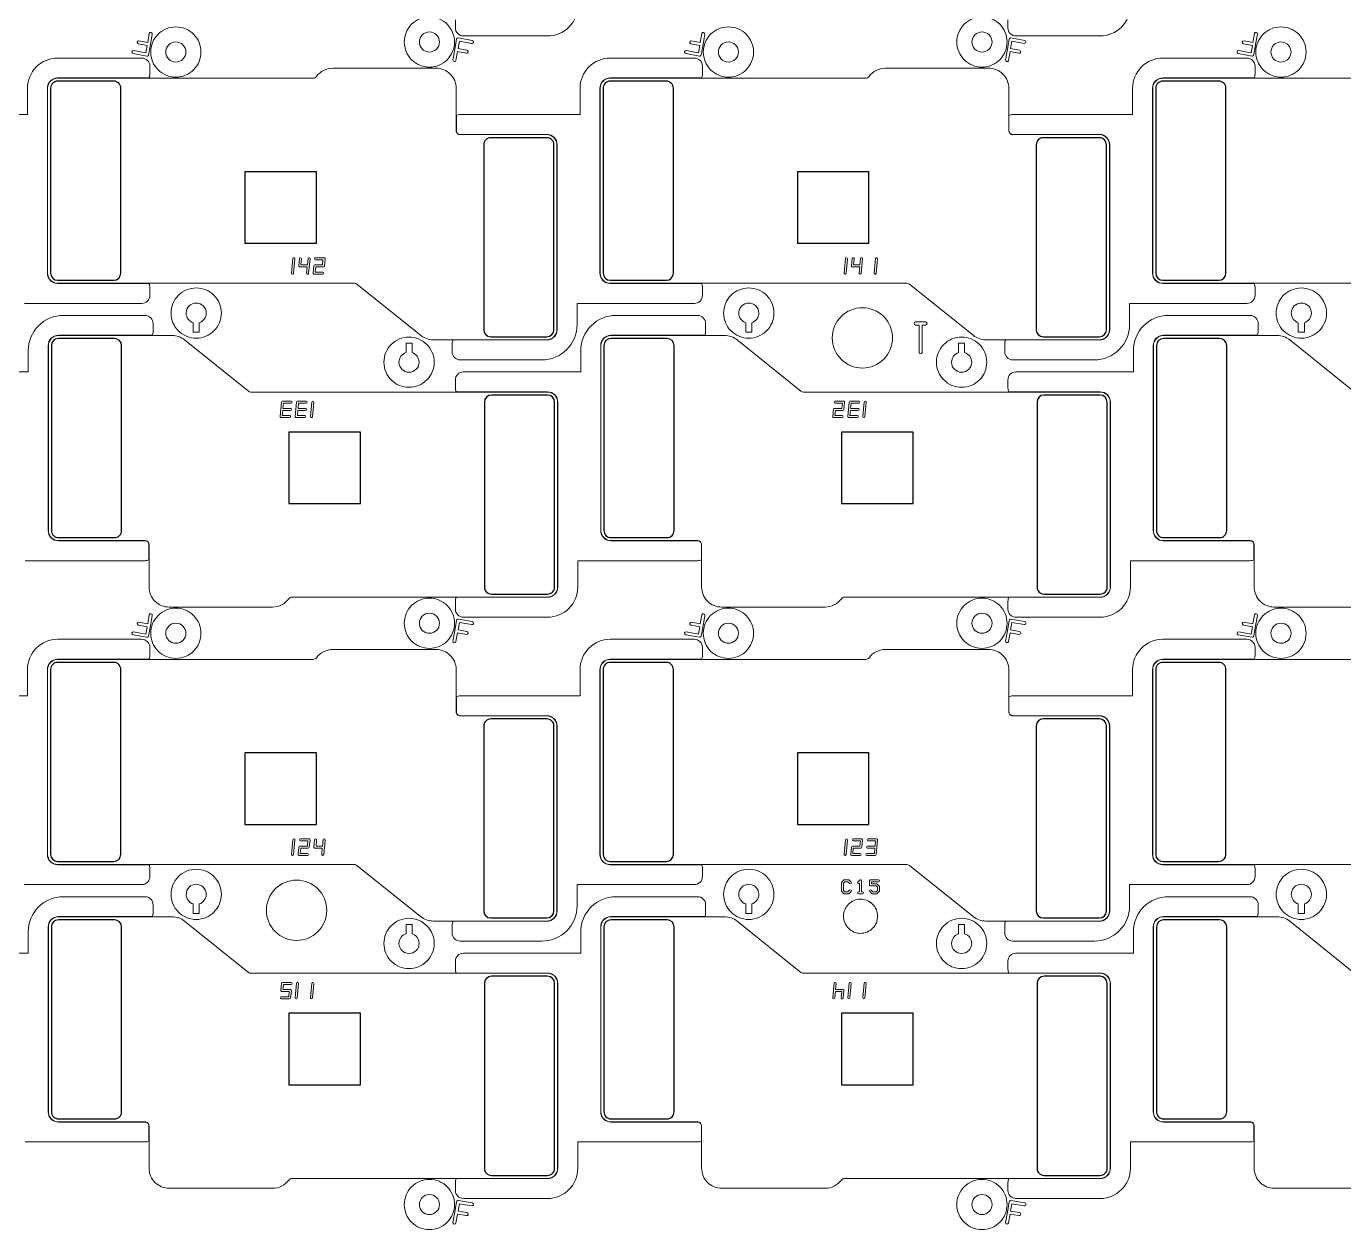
# Model space of a CAD drawing. Extents: x 2541 to 3941, y 2348 to 3338.
# Drawn here: x 3494.3 to 3559.8, y 2919.3 to 2979.1 of the extents above; entities that cross this region are included whole.
import ezdxf

# ---------------------------------------------------------------- set-up
doc = ezdxf.new("R2010")
doc.units = 0
doc.layers.get('0').update_dxf_attribs({"lineweight": 0})
doc.layers.add('barcodea-b_layer1', color=2, linetype='Continuous')
doc.layers.add('susa-b_layer0', color=1, linetype='Continuous')

msp = doc.modelspace()

# ---------------------------------------------------------------- linework, layer by layer
msp.add_line((3535.73956, 2935.99092), (3535.83889, 2935.99092))
at = {"linetype": 'Continuous'}
for points in [[(3515.60153, 2979.45675), (3515.60153, 2979.05675, 0.414218), (3516.00153, 2978.65675), (3520.18642, 2978.65675, 0.414364), (3521.68629, 2980.15738)], [(3543.07153, 2979.45675), (3543.07153, 2979.05675, 0.414218), (3543.47153, 2978.65675), (3547.65642, 2978.65675, 0.414364), (3549.15629, 2980.15738)], [(3494.17959, 2965.35688), (3500.01437, 2965.35688, 0.414218), (3500.41437, 2965.75688), (3500.41437, 2966.15688, 0.124386), (3500.36636, 2966.34688), (3495.82948, 2966.34688, -0.414365), (3495.3196, 2966.85701), (3495.3196, 2976.05688, -0.414366), (3495.82948, 2976.56701), (3500.36636, 2976.56701, 0.124392), (3500.41437, 2976.75701), (3500.41437, 2977.15701, 0.414218), (3500.01437, 2977.55701), (3495.82948, 2977.55701, 0.414364), (3494.3296, 2976.05638), (3494.3296, 2974.74701), (3488.37249, 2974.74701, 0.124388)], [(3494.21629, 2952.55675), (3500.17341, 2952.55675, 0.124386), (3500.36341, 2952.60475), (3500.36341, 2953.35675, 0.414224), (3500.17341, 2953.54675), (3495.86643, 2953.54675, -0.414218), (3495.3563, 2954.05688), (3495.3563, 2963.25676, -0.414217), (3495.86643, 2963.76688), (3500.5254, 2963.76688, 0.124392), (3500.57341, 2963.95688), (3500.57341, 2964.35688, 0.414218), (3500.17341, 2964.75688), (3496.1163, 2964.75688, 0.414215), (3494.3663, 2963.00688), (3494.3663, 2961.94688), (3488.53153, 2961.94688, 0.414218)], [(3494.17959, 2936.44688), (3500.01437, 2936.44688, 0.414218), (3500.41437, 2936.84688), (3500.41437, 2937.24688, 0.124386), (3500.36636, 2937.43688), (3495.82948, 2937.43688, -0.414365), (3495.3196, 2937.94701), (3495.3196, 2947.14688, -0.414366), (3495.82948, 2947.65701), (3500.36636, 2947.65701, 0.124392), (3500.41437, 2947.84701), (3500.41437, 2948.24701, 0.414218), (3500.01437, 2948.64701), (3495.82948, 2948.64701, 0.414364), (3494.3296, 2947.14638), (3494.3296, 2945.83701), (3488.37249, 2945.83701, 0.124388)], [(3535.83889, 2935.99092, 1), (3535.83889, 2936.09092), (3535.78956, 2936.09092), (3535.78956, 2936.63694, 0.669786), (3535.70405, 2936.67214), (3535.60486, 2936.57296, 1), (3535.67557, 2936.50225), (3535.68956, 2936.51623)], [(3535.68956, 2936.51623), (3535.68956, 2936.09092), (3535.64022, 2936.09092, 1), (3535.64022, 2935.99092), (3535.73956, 2935.99092)], [(3494.21629, 2923.64675), (3500.17341, 2923.64675, 0.124386), (3500.36341, 2923.69475), (3500.36341, 2924.44675, 0.414224), (3500.17341, 2924.63675), (3495.86643, 2924.63675, -0.414218), (3495.3563, 2925.14688), (3495.3563, 2934.34676, -0.414217), (3495.86643, 2934.85688), (3500.5254, 2934.85688, 0.124392), (3500.57341, 2935.04688), (3500.57341, 2935.44688, 0.414218), (3500.17341, 2935.84688), (3496.1163, 2935.84688, 0.414215), (3494.3663, 2934.09688), (3494.3663, 2933.03688), (3488.53153, 2933.03688, 0.414218)]]:
    msp.add_lwpolyline(points, format="xyb", dxfattribs=at)
for points in [[(3502.9551, 2977.85785, 0.414215), (3501.7051, 2979.10785, 0.414215), (3500.4551, 2977.85785, 0.414215), (3501.7051, 2976.60785, 0.414215)], [(3515.5608, 2978.35591, 0.414215), (3514.3108, 2979.60591, 0.414215), (3513.0608, 2978.35591, 0.414215), (3514.3108, 2977.10591, 0.414215)], [(3530.4251, 2977.85785, 0.414215), (3529.1751, 2979.10785, 0.414215), (3527.9251, 2977.85785, 0.414215), (3529.1751, 2976.60785, 0.414215)], [(3543.0308, 2978.35591, 0.414215), (3541.7808, 2979.60591, 0.414215), (3540.5308, 2978.35591, 0.414215), (3541.7808, 2977.10591, 0.414215)], [(3557.8951, 2977.85785, 0.414215), (3556.6451, 2979.10785, 0.414215), (3555.3951, 2977.85785, 0.414215), (3556.6451, 2976.60785, 0.414215)], [(3500.5333, 2978.74563, 1), (3500.38558, 2978.77168), (3500.30804, 2978.33194), (3499.8683, 2978.40948, 1), (3499.84226, 2978.26176), (3500.282, 2978.18422), (3500.21748, 2977.81834), (3499.60654, 2977.92606, 1), (3499.5805, 2977.77834), (3500.2653, 2977.65759, 0.414237), (3500.35218, 2977.71843), (3500.44268, 2978.23169), (3500.4428, 2978.23237)], [(3514.8108, 2978.35591, -0.414217), (3514.3108, 2977.85591, -0.414217), (3513.8108, 2978.35591, -0.414217), (3514.3108, 2978.85591, -0.414217)], [(3516.4354, 2978.43542), (3515.7506, 2978.55617, 0.414237), (3515.66372, 2978.49533), (3515.57322, 2977.98207), (3515.5731, 2977.98139), (3515.4826, 2977.46813, 1), (3515.63032, 2977.44208), (3515.70785, 2977.88182), (3516.14759, 2977.80428, 1), (3516.17364, 2977.952), (3515.7339, 2978.02954), (3515.79842, 2978.39542), (3516.40936, 2978.2877, 1)], [(3528.0033, 2978.74563, 1), (3527.85558, 2978.77168), (3527.77804, 2978.33194), (3527.3383, 2978.40948, 1), (3527.31226, 2978.26176), (3527.752, 2978.18422), (3527.68748, 2977.81834), (3527.07654, 2977.92606, 1), (3527.0505, 2977.77834), (3527.7353, 2977.65759, 0.414237), (3527.82218, 2977.71843), (3527.91268, 2978.23169), (3527.9128, 2978.23237)], [(3542.2808, 2978.35591, -0.414217), (3541.7808, 2977.85591, -0.414217), (3541.2808, 2978.35591, -0.414217), (3541.7808, 2978.85591, -0.414217)], [(3543.9054, 2978.43542), (3543.2206, 2978.55617, 0.414237), (3543.13372, 2978.49533), (3543.04322, 2977.98207), (3543.0431, 2977.98139), (3542.9526, 2977.46813, 1), (3543.10032, 2977.44208), (3543.17785, 2977.88182), (3543.61759, 2977.80428, 1), (3543.64364, 2977.952), (3543.2039, 2978.02954), (3543.26842, 2978.39542), (3543.87936, 2978.2877, 1)], [(3555.4733, 2978.74563, 1), (3555.32558, 2978.77168), (3555.24804, 2978.33194), (3554.8083, 2978.40948, 1), (3554.78226, 2978.26176), (3555.222, 2978.18422), (3555.15748, 2977.81834), (3554.54654, 2977.92606, 1), (3554.5205, 2977.77834), (3555.2053, 2977.65759, 0.414237), (3555.29218, 2977.71843), (3555.38268, 2978.23169), (3555.3828, 2978.23237)], [(3502.2051, 2977.85785, -0.414217), (3501.7051, 2977.35785, -0.414217), (3501.2051, 2977.85785, -0.414217), (3501.7051, 2978.35785, -0.414217)], [(3529.6751, 2977.85785, -0.414217), (3529.1751, 2977.35785, -0.414217), (3528.6751, 2977.85785, -0.414217), (3529.1751, 2978.35785, -0.414217)], [(3557.1451, 2977.85785, -0.414217), (3556.6451, 2977.35785, -0.414217), (3556.1451, 2977.85785, -0.414217), (3556.6451, 2978.35785, -0.414217)], [(3527.88437, 2965.75688), (3527.88437, 2966.15688, 0.124386), (3527.83636, 2966.34688), (3523.29948, 2966.34688, -0.414365), (3522.7896, 2966.85701), (3522.7896, 2976.05688, -0.414366), (3523.29948, 2976.56701), (3527.83636, 2976.56701, 0.124392), (3527.88437, 2976.75701), (3527.88437, 2977.15701, 0.414218), (3527.48437, 2977.55701), (3523.29948, 2977.55701, 0.414364), (3521.7996, 2976.05638), (3521.7996, 2974.74701), (3515.84249, 2974.74701, 0.124388), (3515.65249, 2974.69901), (3515.65249, 2973.94701, 0.414224), (3515.84249, 2973.75701), (3520.14947, 2973.75701, -0.414218), (3520.65959, 2973.24688), (3520.65959, 2964.047, -0.414217), (3520.14947, 2963.53688), (3515.4905, 2963.53688, 0.124388), (3515.44249, 2963.34688), (3515.44249, 2962.94688, 0.414218), (3515.84249, 2962.54688), (3519.89959, 2962.54688, 0.414215), (3521.64959, 2964.29688), (3521.64959, 2965.35688), (3527.48437, 2965.35688, 0.414218)], [(3555.35437, 2965.75688), (3555.35437, 2966.15688, 0.124386), (3555.30636, 2966.34688), (3550.76948, 2966.34688, -0.414365), (3550.2596, 2966.85701), (3550.2596, 2976.05688, -0.414366), (3550.76948, 2976.56701), (3555.30636, 2976.56701, 0.124392), (3555.35437, 2976.75701), (3555.35437, 2977.15701, 0.414218), (3554.95437, 2977.55701), (3550.76948, 2977.55701, 0.414364), (3549.2696, 2976.05638), (3549.2696, 2974.74701), (3543.31249, 2974.74701, 0.124388), (3543.12249, 2974.69901), (3543.12249, 2973.94701, 0.414224), (3543.31249, 2973.75701), (3547.61947, 2973.75701, -0.414218), (3548.12959, 2973.24688), (3548.12959, 2964.047, -0.414217), (3547.61947, 2963.53688), (3542.9605, 2963.53688, 0.124388), (3542.91249, 2963.34688), (3542.91249, 2962.94688, 0.414218), (3543.31249, 2962.54688), (3547.36959, 2962.54688, 0.414215), (3549.11959, 2964.29688), (3549.11959, 2965.35688), (3554.95437, 2965.35688, 0.414218)], [(3520.64959, 2964.047), (3520.64959, 2973.24688, 0.414219), (3520.14947, 2973.74701), (3515.84249, 2973.74701, -0.414223), (3515.64249, 2973.94701), (3515.64249, 2976.05181, 0.414215), (3514.64249, 2977.0518), (3509.5056, 2977.0518, 0.24029), (3508.69596, 2976.6392, -0.240069), (3508.53453, 2976.55701), (3495.82948, 2976.55701, 0.414366), (3495.3296, 2976.05689), (3495.3296, 2966.85701, 0.414365), (3495.82948, 2966.35688), (3510.57901, 2966.35688, -0.170771), (3510.70422, 2966.31284), (3513.87516, 2963.7671, 0.170765), (3514.50127, 2963.54688), (3520.14947, 2963.54688, 0.414218)], [(3548.11959, 2964.047), (3548.11959, 2973.24688, 0.414219), (3547.61947, 2973.74701), (3543.31249, 2973.74701, -0.414223), (3543.11249, 2973.94701), (3543.11249, 2976.05181, 0.414215), (3542.11249, 2977.0518), (3536.9756, 2977.0518, 0.24029), (3536.16596, 2976.6392, -0.240069), (3536.00453, 2976.55701), (3523.29948, 2976.55701, 0.414366), (3522.7996, 2976.05689), (3522.7996, 2966.85701, 0.414365), (3523.29948, 2966.35688), (3538.04901, 2966.35688, -0.170771), (3538.17422, 2966.31284), (3541.34516, 2963.7671, 0.170765), (3541.97127, 2963.54688), (3547.61947, 2963.54688, 0.414218)], [(3575.58959, 2964.047), (3575.58959, 2973.24688, 0.414219), (3575.08947, 2973.74701), (3570.78249, 2973.74701, -0.414223), (3570.58249, 2973.94701), (3570.58249, 2976.05181, 0.414215), (3569.58249, 2977.0518), (3564.4456, 2977.0518, 0.24029), (3563.63596, 2976.6392, -0.240069), (3563.47453, 2976.55701), (3550.76948, 2976.55701, 0.414366), (3550.2696, 2976.05689), (3550.2696, 2966.85701, 0.414365), (3550.76948, 2966.35688), (3565.51901, 2966.35688, -0.170771), (3565.64422, 2966.31284), (3568.81516, 2963.7671, 0.170765), (3569.44127, 2963.54688), (3575.08947, 2963.54688, 0.414218)], [(3507.62475, 2967.57429, 1), (3507.5252, 2967.58383), (3507.49076, 2967.2243), (3507.45633, 2966.86478, 1), (3507.55587, 2966.85524), (3507.59031, 2967.21477)], [(3508.37475, 2967.57429, 1), (3508.2752, 2967.58383), (3508.2451, 2967.26953), (3507.9237, 2967.26953), (3507.95289, 2967.57429, 1), (3507.85335, 2967.58383), (3507.81891, 2967.2243, 0.443552), (3507.86886, 2967.16953), (3508.23552, 2967.16953), (3508.20633, 2966.86478, 1), (3508.30587, 2966.85524)], [(3509.12475, 2967.57429, 0.443552), (3509.0748, 2967.62906), (3508.65312, 2967.62906, 1), (3508.65312, 2967.52906), (3509.01996, 2967.52906), (3508.9951, 2967.26953), (3508.61886, 2967.26953, 0.387555), (3508.56891, 2967.2243), (3508.53447, 2966.86478, 0.443552), (3508.58442, 2966.81001), (3509.0061, 2966.81001, 1), (3509.0061, 2966.91001), (3508.63926, 2966.91001), (3508.66412, 2967.16953), (3509.04036, 2967.16953, 0.387555), (3509.09031, 2967.21477)], [(3535.09475, 2967.57429, 1), (3534.9952, 2967.58383), (3534.96076, 2967.2243), (3534.92633, 2966.86478, 1), (3535.02587, 2966.85524), (3535.06031, 2967.21477)], [(3535.84475, 2967.57429, 1), (3535.7452, 2967.58383), (3535.7151, 2967.26953), (3535.3937, 2967.26953), (3535.42289, 2967.57429, 1), (3535.32335, 2967.58383), (3535.28891, 2967.2243, 0.443552), (3535.33886, 2967.16953), (3535.70552, 2967.16953), (3535.67633, 2966.86478, 1), (3535.77587, 2966.85524)], [(3536.59475, 2967.57429, 1), (3536.4952, 2967.58383), (3536.46076, 2967.2243), (3536.42633, 2966.86478, 1), (3536.52587, 2966.85524), (3536.56031, 2967.21477)], [(3503.96768, 2964.873, 0.414215), (3502.71768, 2966.123, 0.414215), (3501.46768, 2964.873, 0.414215), (3502.71768, 2963.623, 0.414215)], [(3531.43768, 2964.873, 0.414215), (3530.18768, 2966.123, 0.414215), (3528.93768, 2964.873, 0.414215), (3530.18768, 2963.623, 0.414215)], [(3558.90768, 2964.873, 0.414215), (3557.65768, 2966.123, 0.414215), (3556.40768, 2964.873, 0.414215), (3557.65768, 2963.623, 0.414215)], [(3503.21768, 2964.873, -0.327542), (3502.86768, 2964.39603), (3502.86768, 2963.92185), (3502.56768, 2963.92185), (3502.56768, 2964.39603, -0.327544), (3502.21768, 2964.873, -0.414217), (3502.71768, 2965.373, -0.414217)], [(3530.68768, 2964.873, -0.327542), (3530.33768, 2964.39603), (3530.33768, 2963.92185), (3530.03768, 2963.92185), (3530.03768, 2964.39603, -0.327544), (3529.68768, 2964.873, -0.414217), (3530.18768, 2965.373, -0.414217)], [(3558.15768, 2964.873, -0.327542), (3557.80768, 2964.39603), (3557.80768, 2963.92185), (3557.50768, 2963.92185), (3557.50768, 2964.39603, -0.327544), (3557.15768, 2964.873, -0.414217), (3557.65768, 2965.373, -0.414217)], [(3528.04341, 2963.95688), (3528.04341, 2964.35688, 0.414218), (3527.64341, 2964.75688), (3523.5863, 2964.75688, 0.414215), (3521.8363, 2963.00688), (3521.8363, 2961.94688), (3516.00153, 2961.94688, 0.414218), (3515.60153, 2961.54688), (3515.60153, 2961.14688, 0.124388), (3515.64953, 2960.95688), (3520.18642, 2960.95688, -0.414365), (3520.69629, 2960.44675), (3520.69629, 2951.24688, -0.414366), (3520.18642, 2950.73675), (3515.64953, 2950.73675, 0.124388), (3515.60153, 2950.54675), (3515.60153, 2950.14675, 0.414218), (3516.00153, 2949.74675), (3520.18642, 2949.74675, 0.414364), (3521.68629, 2951.24738), (3521.68629, 2952.55675), (3527.64341, 2952.55675, 0.124386), (3527.83341, 2952.60475), (3527.83341, 2953.35675, 0.414224), (3527.64341, 2953.54675), (3523.33643, 2953.54675, -0.414218), (3522.8263, 2954.05688), (3522.8263, 2963.25676, -0.414217), (3523.33643, 2963.76688), (3527.9954, 2963.76688, 0.124392)], [(3537.33489, 2963.64049, 0.414215), (3535.83489, 2965.14049, 0.414215), (3534.33489, 2963.64049, 0.414215), (3535.83489, 2962.14049, 0.414215)], [(3555.51341, 2963.95688), (3555.51341, 2964.35688, 0.414218), (3555.11341, 2964.75688), (3551.0563, 2964.75688, 0.414215), (3549.3063, 2963.00688), (3549.3063, 2961.94688), (3543.47153, 2961.94688, 0.414218), (3543.07153, 2961.54688), (3543.07153, 2961.14688, 0.124388), (3543.11953, 2960.95688), (3547.65642, 2960.95688, -0.414365), (3548.16629, 2960.44675), (3548.16629, 2951.24688, -0.414366), (3547.65642, 2950.73675), (3543.11953, 2950.73675, 0.124388), (3543.07153, 2950.54675), (3543.07153, 2950.14675, 0.414218), (3543.47153, 2949.74675), (3547.65642, 2949.74675, 0.414364), (3549.15629, 2951.24738), (3549.15629, 2952.55675), (3555.11341, 2952.55675, 0.124386), (3555.30341, 2952.60475), (3555.30341, 2953.35675, 0.414224), (3555.11341, 2953.54675), (3550.80643, 2953.54675, -0.414218), (3550.2963, 2954.05688), (3550.2963, 2963.25676, -0.414217), (3550.80643, 2963.76688), (3555.4654, 2963.76688, 0.124392)], [(3538.97392, 2964.28041, 1), (3538.97392, 2964.43041), (3538.72557, 2964.43041), (3538.47723, 2964.43041, 1), (3538.47723, 2964.28041), (3538.65057, 2964.28041), (3538.65057, 2962.91501, 1), (3538.80057, 2962.91501), (3538.80057, 2964.28041)], [(3520.68629, 2951.24687), (3520.68629, 2960.44675, 0.414365), (3520.18642, 2960.94688), (3505.43689, 2960.94688, -0.170771), (3505.31168, 2960.99092), (3502.14074, 2963.53666, 0.170765), (3501.51463, 2963.75688), (3495.86643, 2963.75688, 0.414218), (3495.3663, 2963.25676), (3495.3663, 2954.05688, 0.414219), (3495.86643, 2953.55675), (3500.17341, 2953.55675, -0.414223), (3500.37341, 2953.35675), (3500.37341, 2951.25195, 0.414215), (3501.3734, 2950.25196), (3506.5103, 2950.25196, 0.24029), (3507.31994, 2950.66456, -0.240069), (3507.48137, 2950.74675), (3520.18642, 2950.74675, 0.414366)], [(3514.54822, 2962.43076, 0.414215), (3513.29822, 2963.68076, 0.414215), (3512.04822, 2962.43076, 0.414215), (3513.29822, 2961.18076, 0.414215)], [(3513.79822, 2962.43076, -0.414217), (3513.29822, 2961.93076, -0.414217), (3512.79822, 2962.43076, -0.327542), (3513.14822, 2962.90773), (3513.14822, 2963.38191), (3513.44822, 2963.38191), (3513.44822, 2962.90773, -0.327544)], [(3548.15629, 2951.24687), (3548.15629, 2960.44675, 0.414365), (3547.65642, 2960.94688), (3532.90689, 2960.94688, -0.170771), (3532.78168, 2960.99092), (3529.61074, 2963.53666, 0.170765), (3528.98463, 2963.75688), (3523.33643, 2963.75688, 0.414218), (3522.8363, 2963.25676), (3522.8363, 2954.05688, 0.414219), (3523.33643, 2953.55675), (3527.64341, 2953.55675, -0.414223), (3527.84341, 2953.35675), (3527.84341, 2951.25195, 0.414215), (3528.8434, 2950.25196), (3533.9803, 2950.25196, 0.24029), (3534.78994, 2950.66456, -0.240069), (3534.95137, 2950.74675), (3547.65642, 2950.74675, 0.414366)], [(3542.01822, 2962.43076, 0.414215), (3540.76822, 2963.68076, 0.414215), (3539.51822, 2962.43076, 0.414215), (3540.76822, 2961.18076, 0.414215)], [(3541.26822, 2962.43076, -0.414217), (3540.76822, 2961.93076, -0.414217), (3540.26822, 2962.43076, -0.327542), (3540.61822, 2962.90773), (3540.61822, 2963.38191), (3540.91822, 2963.38191), (3540.91822, 2962.90773, -0.327544)], [(3575.62629, 2951.24687), (3575.62629, 2960.44675, 0.414365), (3575.12642, 2960.94688), (3560.37689, 2960.94688, -0.170771), (3560.25168, 2960.99092), (3557.08074, 2963.53666, 0.170765), (3556.45463, 2963.75688), (3550.80643, 2963.75688, 0.414218), (3550.3063, 2963.25676), (3550.3063, 2954.05688, 0.414219), (3550.80643, 2953.55675), (3555.11341, 2953.55675, -0.414223), (3555.31341, 2953.35675), (3555.31341, 2951.25195, 0.414215), (3556.3134, 2950.25196), (3561.4503, 2950.25196, 0.24029), (3562.25994, 2950.66456, -0.240069), (3562.42137, 2950.74675), (3575.12642, 2950.74675, 0.414366)], [(3507.43165, 2960.39375, 1), (3507.43165, 2960.49375), (3507.00997, 2960.49375, 0.387555), (3506.96003, 2960.44852), (3506.89115, 2959.72947, 0.443552), (3506.9411, 2959.6747), (3507.36278, 2959.6747, 1), (3507.36278, 2959.7747), (3506.99594, 2959.7747), (3507.0208, 2960.03423), (3507.39722, 2960.03423, 1), (3507.39722, 2960.13423), (3507.03038, 2960.13423), (3507.05524, 2960.39375)], [(3508.18165, 2960.39375, 1), (3508.18165, 2960.49375), (3507.75997, 2960.49375, 0.387555), (3507.71003, 2960.44852), (3507.64115, 2959.72947, 0.443552), (3507.6911, 2959.6747), (3508.11278, 2959.6747, 1), (3508.11278, 2959.7747), (3507.74594, 2959.7747), (3507.7708, 2960.03423), (3508.14722, 2960.03423, 1), (3508.14722, 2960.13423), (3507.78038, 2960.13423), (3507.80524, 2960.39375)], [(3508.55957, 2960.43898, 1), (3508.46003, 2960.44852), (3508.42559, 2960.08899), (3508.39115, 2959.72947, 1), (3508.4907, 2959.71993), (3508.52513, 2960.07946)], [(3534.95142, 2960.43898, 0.443552), (3534.90148, 2960.49375), (3534.4798, 2960.49375, 1), (3534.4798, 2960.39375), (3534.84663, 2960.39375), (3534.82178, 2960.13423), (3534.44554, 2960.13423, 0.387555), (3534.39559, 2960.08899), (3534.36115, 2959.72947, 0.443552), (3534.4111, 2959.6747), (3534.83278, 2959.6747, 1), (3534.83278, 2959.7747), (3534.46594, 2959.7747), (3534.4908, 2960.03423), (3534.86704, 2960.03423, 0.387555), (3534.91699, 2960.07946)], [(3535.65165, 2960.39375, 1), (3535.65165, 2960.49375), (3535.22997, 2960.49375, 0.387555), (3535.18003, 2960.44852), (3535.11115, 2959.72947, 0.443552), (3535.1611, 2959.6747), (3535.58278, 2959.6747, 1), (3535.58278, 2959.7747), (3535.21594, 2959.7747), (3535.2408, 2960.03423), (3535.61722, 2960.03423, 1), (3535.61722, 2960.13423), (3535.25038, 2960.13423), (3535.27524, 2960.39375)], [(3536.02957, 2960.43898, 1), (3535.93003, 2960.44852), (3535.89559, 2960.08899), (3535.86115, 2959.72947, 1), (3535.9607, 2959.71993), (3535.99513, 2960.07946)], [(3515.5608, 2949.44591, 0.414215), (3514.3108, 2950.69591, 0.414215), (3513.0608, 2949.44591, 0.414215), (3514.3108, 2948.19591, 0.414215)], [(3543.0308, 2949.44591, 0.414215), (3541.7808, 2950.69591, 0.414215), (3540.5308, 2949.44591, 0.414215), (3541.7808, 2948.19591, 0.414215)], [(3500.5333, 2949.83563, 1), (3500.38558, 2949.86168), (3500.30804, 2949.42194), (3499.8683, 2949.49948, 1), (3499.84226, 2949.35176), (3500.282, 2949.27422), (3500.21748, 2948.90834), (3499.60654, 2949.01606, 1), (3499.5805, 2948.86834), (3500.2653, 2948.74759, 0.414237), (3500.35218, 2948.80843), (3500.44268, 2949.32169), (3500.4428, 2949.32237)], [(3502.9551, 2948.94785, 0.414215), (3501.7051, 2950.19785, 0.414215), (3500.4551, 2948.94785, 0.414215), (3501.7051, 2947.69785, 0.414215)], [(3514.8108, 2949.44591, -0.414217), (3514.3108, 2948.94591, -0.414217), (3513.8108, 2949.44591, -0.414217), (3514.3108, 2949.94591, -0.414217)], [(3516.4354, 2949.52542), (3515.7506, 2949.64617, 0.414237), (3515.66372, 2949.58533), (3515.57322, 2949.07207), (3515.5731, 2949.07139), (3515.4826, 2948.55813, 1), (3515.63032, 2948.53208), (3515.70785, 2948.97182), (3516.14759, 2948.89428, 1), (3516.17364, 2949.042), (3515.7339, 2949.11954), (3515.79842, 2949.48542), (3516.40936, 2949.3777, 1)], [(3528.0033, 2949.83563, 1), (3527.85558, 2949.86168), (3527.77804, 2949.42194), (3527.3383, 2949.49948, 1), (3527.31226, 2949.35176), (3527.752, 2949.27422), (3527.68748, 2948.90834), (3527.07654, 2949.01606, 1), (3527.0505, 2948.86834), (3527.7353, 2948.74759, 0.414237), (3527.82218, 2948.80843), (3527.91268, 2949.32169), (3527.9128, 2949.32237)], [(3530.4251, 2948.94785, 0.414215), (3529.1751, 2950.19785, 0.414215), (3527.9251, 2948.94785, 0.414215), (3529.1751, 2947.69785, 0.414215)], [(3542.2808, 2949.44591, -0.414217), (3541.7808, 2948.94591, -0.414217), (3541.2808, 2949.44591, -0.414217), (3541.7808, 2949.94591, -0.414217)], [(3543.9054, 2949.52542), (3543.2206, 2949.64617, 0.414237), (3543.13372, 2949.58533), (3543.04322, 2949.07207), (3543.0431, 2949.07139), (3542.9526, 2948.55813, 1), (3543.10032, 2948.53208), (3543.17785, 2948.97182), (3543.61759, 2948.89428, 1), (3543.64364, 2949.042), (3543.2039, 2949.11954), (3543.26842, 2949.48542), (3543.87936, 2949.3777, 1)], [(3555.4733, 2949.83563, 1), (3555.32558, 2949.86168), (3555.24804, 2949.42194), (3554.8083, 2949.49948, 1), (3554.78226, 2949.35176), (3555.222, 2949.27422), (3555.15748, 2948.90834), (3554.54654, 2949.01606, 1), (3554.5205, 2948.86834), (3555.2053, 2948.74759, 0.414237), (3555.29218, 2948.80843), (3555.38268, 2949.32169), (3555.3828, 2949.32237)], [(3557.8951, 2948.94785, 0.414215), (3556.6451, 2950.19785, 0.414215), (3555.3951, 2948.94785, 0.414215), (3556.6451, 2947.69785, 0.414215)], [(3502.2051, 2948.94785, -0.414217), (3501.7051, 2948.44785, -0.414217), (3501.2051, 2948.94785, -0.414217), (3501.7051, 2949.44785, -0.414217)], [(3529.6751, 2948.94785, -0.414217), (3529.1751, 2948.44785, -0.414217), (3528.6751, 2948.94785, -0.414217), (3529.1751, 2949.44785, -0.414217)], [(3557.1451, 2948.94785, -0.414217), (3556.6451, 2948.44785, -0.414217), (3556.1451, 2948.94785, -0.414217), (3556.6451, 2949.44785, -0.414217)], [(3527.88437, 2936.84688), (3527.88437, 2937.24688, 0.124386), (3527.83636, 2937.43688), (3523.29948, 2937.43688, -0.414365), (3522.7896, 2937.94701), (3522.7896, 2947.14688, -0.414366), (3523.29948, 2947.65701), (3527.83636, 2947.65701, 0.124392), (3527.88437, 2947.84701), (3527.88437, 2948.24701, 0.414218), (3527.48437, 2948.64701), (3523.29948, 2948.64701, 0.414364), (3521.7996, 2947.14638), (3521.7996, 2945.83701), (3515.84249, 2945.83701, 0.124388), (3515.65249, 2945.78901), (3515.65249, 2945.03701, 0.414224), (3515.84249, 2944.84701), (3520.14947, 2944.84701, -0.414218), (3520.65959, 2944.33688), (3520.65959, 2935.137, -0.414217), (3520.14947, 2934.62688), (3515.4905, 2934.62688, 0.124388), (3515.44249, 2934.43688), (3515.44249, 2934.03688, 0.414218), (3515.84249, 2933.63688), (3519.89959, 2933.63688, 0.414215), (3521.64959, 2935.38688), (3521.64959, 2936.44688), (3527.48437, 2936.44688, 0.414218)], [(3555.35437, 2936.84688), (3555.35437, 2937.24688, 0.124386), (3555.30636, 2937.43688), (3550.76948, 2937.43688, -0.414365), (3550.2596, 2937.94701), (3550.2596, 2947.14688, -0.414366), (3550.76948, 2947.65701), (3555.30636, 2947.65701, 0.124392), (3555.35437, 2947.84701), (3555.35437, 2948.24701, 0.414218), (3554.95437, 2948.64701), (3550.76948, 2948.64701, 0.414364), (3549.2696, 2947.14638), (3549.2696, 2945.83701), (3543.31249, 2945.83701, 0.124388), (3543.12249, 2945.78901), (3543.12249, 2945.03701, 0.414224), (3543.31249, 2944.84701), (3547.61947, 2944.84701, -0.414218), (3548.12959, 2944.33688), (3548.12959, 2935.137, -0.414217), (3547.61947, 2934.62688), (3542.9605, 2934.62688, 0.124388), (3542.91249, 2934.43688), (3542.91249, 2934.03688, 0.414218), (3543.31249, 2933.63688), (3547.36959, 2933.63688, 0.414215), (3549.11959, 2935.38688), (3549.11959, 2936.44688), (3554.95437, 2936.44688, 0.414218)], [(3520.64959, 2935.137), (3520.64959, 2944.33688, 0.414219), (3520.14947, 2944.83701), (3515.84249, 2944.83701, -0.414223), (3515.64249, 2945.03701), (3515.64249, 2947.14181, 0.414215), (3514.64249, 2948.1418), (3509.5056, 2948.1418, 0.24029), (3508.69596, 2947.7292, -0.240069), (3508.53453, 2947.64701), (3495.82948, 2947.64701, 0.414366), (3495.3296, 2947.14689), (3495.3296, 2937.94701, 0.414365), (3495.82948, 2937.44688), (3510.57901, 2937.44688, -0.170771), (3510.70422, 2937.40284), (3513.87516, 2934.8571, 0.170765), (3514.50127, 2934.63688), (3520.14947, 2934.63688, 0.414218)], [(3548.11959, 2935.137), (3548.11959, 2944.33688, 0.414219), (3547.61947, 2944.83701), (3543.31249, 2944.83701, -0.414223), (3543.11249, 2945.03701), (3543.11249, 2947.14181, 0.414215), (3542.11249, 2948.1418), (3536.9756, 2948.1418, 0.24029), (3536.16596, 2947.7292, -0.240069), (3536.00453, 2947.64701), (3523.29948, 2947.64701, 0.414366), (3522.7996, 2947.14689), (3522.7996, 2937.94701, 0.414365), (3523.29948, 2937.44688), (3538.04901, 2937.44688, -0.170771), (3538.17422, 2937.40284), (3541.34516, 2934.8571, 0.170765), (3541.97127, 2934.63688), (3547.61947, 2934.63688, 0.414218)], [(3575.58959, 2935.137), (3575.58959, 2944.33688, 0.414219), (3575.08947, 2944.83701), (3570.78249, 2944.83701, -0.414223), (3570.58249, 2945.03701), (3570.58249, 2947.14181, 0.414215), (3569.58249, 2948.1418), (3564.4456, 2948.1418, 0.24029), (3563.63596, 2947.7292, -0.240069), (3563.47453, 2947.64701), (3550.76948, 2947.64701, 0.414366), (3550.2696, 2947.14689), (3550.2696, 2937.94701, 0.414365), (3550.76948, 2937.44688), (3565.51901, 2937.44688, -0.170771), (3565.64422, 2937.40284), (3568.81516, 2934.8571, 0.170765), (3569.44127, 2934.63688), (3575.08947, 2934.63688, 0.414218)], [(3507.62475, 2938.66429, 1), (3507.5252, 2938.67383), (3507.49076, 2938.3143), (3507.45633, 2937.95478, 1), (3507.55587, 2937.94524), (3507.59031, 2938.30477)], [(3508.37475, 2938.66429, 0.443552), (3508.3248, 2938.71906), (3507.90312, 2938.71906, 1), (3507.90312, 2938.61906), (3508.26996, 2938.61906), (3508.2451, 2938.35953), (3507.86886, 2938.35953, 0.387555), (3507.81891, 2938.3143), (3507.78447, 2937.95478, 0.443552), (3507.83442, 2937.90001), (3508.2561, 2937.90001, 1), (3508.2561, 2938.00001), (3507.88926, 2938.00001), (3507.91412, 2938.25953), (3508.29036, 2938.25953, 0.387555), (3508.34031, 2938.30477)], [(3509.12475, 2938.66429, 1), (3509.0252, 2938.67383), (3508.9951, 2938.35953), (3508.6737, 2938.35953), (3508.70289, 2938.66429, 1), (3508.60335, 2938.67383), (3508.56891, 2938.3143, 0.443552), (3508.61886, 2938.25953), (3508.98552, 2938.25953), (3508.95633, 2937.95478, 1), (3509.05587, 2937.94524)], [(3535.09475, 2938.66429, 1), (3534.9952, 2938.67383), (3534.96076, 2938.3143), (3534.92633, 2937.95478, 1), (3535.02587, 2937.94524), (3535.06031, 2938.30477)], [(3535.84475, 2938.66429, 0.443552), (3535.7948, 2938.71906), (3535.37312, 2938.71906, 1), (3535.37312, 2938.61906), (3535.73996, 2938.61906), (3535.7151, 2938.35953), (3535.33886, 2938.35953, 0.387555), (3535.28891, 2938.3143), (3535.25447, 2937.95478, 0.443552), (3535.30442, 2937.90001), (3535.7261, 2937.90001, 1), (3535.7261, 2938.00001), (3535.35926, 2938.00001), (3535.38412, 2938.25953), (3535.76036, 2938.25953, 0.387555), (3535.81031, 2938.30477)], [(3536.59475, 2938.66429, 0.443552), (3536.5448, 2938.71906), (3536.12312, 2938.71906, 1), (3536.12312, 2938.61906), (3536.48996, 2938.61906), (3536.4651, 2938.35953), (3536.08868, 2938.35953, 1), (3536.08868, 2938.25953), (3536.45552, 2938.25953), (3536.43066, 2938.00001), (3536.05425, 2938.00001, 1), (3536.05425, 2937.90001), (3536.47592, 2937.90001, 0.387555), (3536.52587, 2937.94524)], [(3503.96768, 2935.963, 0.414215), (3502.71768, 2937.213, 0.414215), (3501.46768, 2935.963, 0.414215), (3502.71768, 2934.713, 0.414215)], [(3531.43768, 2935.963, 0.414215), (3530.18768, 2937.213, 0.414215), (3528.93768, 2935.963, 0.414215), (3530.18768, 2934.713, 0.414215)], [(3558.90768, 2935.963, 0.414215), (3557.65768, 2937.213, 0.414215), (3556.40768, 2935.963, 0.414215), (3557.65768, 2934.713, 0.414215)], [(3509.20698, 2935.17232, 0.414215), (3507.70698, 2936.67232, 0.414215), (3506.20698, 2935.17232, 0.414215), (3507.70698, 2933.67232, 0.414215)], [(3535.27359, 2936.1049, 1), (3535.20288, 2936.17561), (3535.11818, 2936.09092), (3534.96093, 2936.09092), (3534.89088, 2936.16096), (3534.89088, 2936.51689), (3534.96093, 2936.58694), (3535.11818, 2936.58694), (3535.20288, 2936.50225, 1), (3535.27359, 2936.57296), (3535.1744, 2936.67214, 0.200121), (3535.13889, 2936.68694), (3534.94022, 2936.68694, 0.200121), (3534.90471, 2936.67214), (3534.80568, 2936.57311, 0.200121), (3534.79088, 2936.5376), (3534.79088, 2936.14025, 0.200121), (3534.80568, 2936.10474), (3534.90471, 2936.00572, 0.200121), (3534.94022, 2935.99092), (3535.13889, 2935.99092, 0.200121), (3535.1744, 2936.00572)], [(3536.68823, 2936.14025), (3536.68823, 2936.33893, 0.200121), (3536.67343, 2936.37444), (3536.5744, 2936.47347, 0.200121), (3536.53889, 2936.48827), (3536.29088, 2936.48827), (3536.29088, 2936.58694), (3536.63823, 2936.58694, 1), (3536.63823, 2936.68694), (3536.24088, 2936.68694, 0.414253), (3536.19088, 2936.63694), (3536.19088, 2936.43827, 0.414253), (3536.24088, 2936.38827), (3536.51818, 2936.38827), (3536.58823, 2936.31822), (3536.58823, 2936.16096), (3536.51818, 2936.09092), (3536.36093, 2936.09092), (3536.27624, 2936.17561, 1), (3536.20553, 2936.1049), (3536.30471, 2936.00572, 0.200121), (3536.34022, 2935.99092), (3536.53889, 2935.99092, 0.200121), (3536.5744, 2936.00572), (3536.67343, 2936.10474, 0.200121)], [(3503.21768, 2935.963, -0.327542), (3502.86768, 2935.48603), (3502.86768, 2935.01185), (3502.56768, 2935.01185), (3502.56768, 2935.48603, -0.327544), (3502.21768, 2935.963, -0.414217), (3502.71768, 2936.463, -0.414217)], [(3528.04341, 2935.04688), (3528.04341, 2935.44688, 0.414218), (3527.64341, 2935.84688), (3523.5863, 2935.84688, 0.414215), (3521.8363, 2934.09688), (3521.8363, 2933.03688), (3516.00153, 2933.03688, 0.414218), (3515.60153, 2932.63688), (3515.60153, 2932.23688, 0.124388), (3515.64953, 2932.04688), (3520.18642, 2932.04688, -0.414365), (3520.69629, 2931.53675), (3520.69629, 2922.33688, -0.414366), (3520.18642, 2921.82675), (3515.64953, 2921.82675, 0.124388), (3515.60153, 2921.63675), (3515.60153, 2921.23675, 0.414218), (3516.00153, 2920.83675), (3520.18642, 2920.83675, 0.414364), (3521.68629, 2922.33738), (3521.68629, 2923.64675), (3527.64341, 2923.64675, 0.124386), (3527.83341, 2923.69475), (3527.83341, 2924.44675, 0.414224), (3527.64341, 2924.63675), (3523.33643, 2924.63675, -0.414218), (3522.8263, 2925.14688), (3522.8263, 2934.34676, -0.414217), (3523.33643, 2934.85688), (3527.9954, 2934.85688, 0.124392)], [(3530.68768, 2935.963, -0.327542), (3530.33768, 2935.48603), (3530.33768, 2935.01185), (3530.03768, 2935.01185), (3530.03768, 2935.48603, -0.327544), (3529.68768, 2935.963, -0.414217), (3530.18768, 2936.463, -0.414217)], [(3555.51341, 2935.04688), (3555.51341, 2935.44688, 0.414218), (3555.11341, 2935.84688), (3551.0563, 2935.84688, 0.414215), (3549.3063, 2934.09688), (3549.3063, 2933.03688), (3543.47153, 2933.03688, 0.414218), (3543.07153, 2932.63688), (3543.07153, 2932.23688, 0.124388), (3543.11953, 2932.04688), (3547.65642, 2932.04688, -0.414365), (3548.16629, 2931.53675), (3548.16629, 2922.33688, -0.414366), (3547.65642, 2921.82675), (3543.11953, 2921.82675, 0.124388), (3543.07153, 2921.63675), (3543.07153, 2921.23675, 0.414218), (3543.47153, 2920.83675), (3547.65642, 2920.83675, 0.414364), (3549.15629, 2922.33738), (3549.15629, 2923.64675), (3555.11341, 2923.64675, 0.124386), (3555.30341, 2923.69475), (3555.30341, 2924.44675, 0.414224), (3555.11341, 2924.63675), (3550.80643, 2924.63675, -0.414218), (3550.2963, 2925.14688), (3550.2963, 2934.34676, -0.414217), (3550.80643, 2934.85688), (3555.4654, 2934.85688, 0.124392)], [(3558.15768, 2935.963, -0.327542), (3557.80768, 2935.48603), (3557.80768, 2935.01185), (3557.50768, 2935.01185), (3557.50768, 2935.48603, -0.327544), (3557.15768, 2935.963, -0.414217), (3557.65768, 2936.463, -0.414217)], [(3536.5948, 2934.87427, 0.414215), (3535.7448, 2935.72427, 0.414215), (3534.8948, 2934.87427, 0.414215), (3535.7448, 2934.02427, 0.414215)], [(3520.68629, 2922.33687), (3520.68629, 2931.53675, 0.414365), (3520.18642, 2932.03688), (3505.43689, 2932.03688, -0.170771), (3505.31168, 2932.08092), (3502.14074, 2934.62666, 0.170765), (3501.51463, 2934.84688), (3495.86643, 2934.84688, 0.414218), (3495.3663, 2934.34676), (3495.3663, 2925.14688, 0.414219), (3495.86643, 2924.64675), (3500.17341, 2924.64675, -0.414223), (3500.37341, 2924.44675), (3500.37341, 2922.34195, 0.414215), (3501.3734, 2921.34196), (3506.5103, 2921.34196, 0.24029), (3507.31994, 2921.75456, -0.240069), (3507.48137, 2921.83675), (3520.18642, 2921.83675, 0.414366)], [(3514.54822, 2933.52076, 0.414215), (3513.29822, 2934.77076, 0.414215), (3512.04822, 2933.52076, 0.414215), (3513.29822, 2932.27076, 0.414215)], [(3548.15629, 2922.33687), (3548.15629, 2931.53675, 0.414365), (3547.65642, 2932.03688), (3532.90689, 2932.03688, -0.170771), (3532.78168, 2932.08092), (3529.61074, 2934.62666, 0.170765), (3528.98463, 2934.84688), (3523.33643, 2934.84688, 0.414218), (3522.8363, 2934.34676), (3522.8363, 2925.14688, 0.414219), (3523.33643, 2924.64675), (3527.64341, 2924.64675, -0.414223), (3527.84341, 2924.44675), (3527.84341, 2922.34195, 0.414215), (3528.8434, 2921.34196), (3533.9803, 2921.34196, 0.24029), (3534.78994, 2921.75456, -0.240069), (3534.95137, 2921.83675), (3547.65642, 2921.83675, 0.414366)], [(3542.01822, 2933.52076, 0.414215), (3540.76822, 2934.77076, 0.414215), (3539.51822, 2933.52076, 0.414215), (3540.76822, 2932.27076, 0.414215)], [(3575.62629, 2922.33687), (3575.62629, 2931.53675, 0.414365), (3575.12642, 2932.03688), (3560.37689, 2932.03688, -0.170771), (3560.25168, 2932.08092), (3557.08074, 2934.62666, 0.170765), (3556.45463, 2934.84688), (3550.80643, 2934.84688, 0.414218), (3550.3063, 2934.34676), (3550.3063, 2925.14688, 0.414219), (3550.80643, 2924.64675), (3555.11341, 2924.64675, -0.414223), (3555.31341, 2924.44675), (3555.31341, 2922.34195, 0.414215), (3556.3134, 2921.34196), (3561.4503, 2921.34196, 0.24029), (3562.25994, 2921.75456, -0.240069), (3562.42137, 2921.83675), (3575.12642, 2921.83675, 0.414366)], [(3513.79822, 2933.52076, -0.414217), (3513.29822, 2933.02076, -0.414217), (3512.79822, 2933.52076, -0.327542), (3513.14822, 2933.99773), (3513.14822, 2934.47191), (3513.44822, 2934.47191), (3513.44822, 2933.99773, -0.327544)], [(3541.26822, 2933.52076, -0.414217), (3540.76822, 2933.02076, -0.414217), (3540.26822, 2933.52076, -0.327542), (3540.61822, 2933.99773), (3540.61822, 2934.47191), (3540.91822, 2934.47191), (3540.91822, 2933.99773, -0.327544)], [(3507.44699, 2931.16946, 0.443552), (3507.39704, 2931.22423), (3507.03038, 2931.22423), (3507.05524, 2931.48375), (3507.43165, 2931.48375, 1), (3507.43165, 2931.58375), (3507.00997, 2931.58375, 0.387555), (3506.96003, 2931.53852), (3506.92559, 2931.17899, 0.443552), (3506.97554, 2931.12423), (3507.3422, 2931.12423), (3507.31734, 2930.8647), (3506.94092, 2930.8647, 1), (3506.94092, 2930.7647), (3507.3626, 2930.7647, 0.387555), (3507.41255, 2930.80993)], [(3507.80957, 2931.52898, 1), (3507.71003, 2931.53852), (3507.67559, 2931.17899), (3507.64115, 2930.81947, 1), (3507.7407, 2930.80993), (3507.77513, 2931.16946)], [(3508.55957, 2931.52898, 1), (3508.46003, 2931.53852), (3508.42559, 2931.17899), (3508.39115, 2930.81947, 1), (3508.4907, 2930.80993), (3508.52513, 2931.16946)], [(3534.91699, 2931.16946, 0.443552), (3534.86704, 2931.22423), (3534.50038, 2931.22423), (3534.52957, 2931.52898, 1), (3534.43003, 2931.53852), (3534.36115, 2930.81947, 1), (3534.4607, 2930.80993), (3534.4908, 2931.12423), (3534.8122, 2931.12423), (3534.78301, 2930.81947, 1), (3534.88255, 2930.80993)], [(3535.27957, 2931.52898, 1), (3535.18003, 2931.53852), (3535.14559, 2931.17899), (3535.11115, 2930.81947, 1), (3535.2107, 2930.80993), (3535.24513, 2931.16946)], [(3536.02957, 2931.52898, 1), (3535.93003, 2931.53852), (3535.89559, 2931.17899), (3535.86115, 2930.81947, 1), (3535.9607, 2930.80993), (3535.99513, 2931.16946)], [(3515.5608, 2920.53591, 0.414215), (3514.3108, 2921.78591, 0.414215), (3513.0608, 2920.53591, 0.414215), (3514.3108, 2919.28591, 0.414215)], [(3543.0308, 2920.53591, 0.414215), (3541.7808, 2921.78591, 0.414215), (3540.5308, 2920.53591, 0.414215), (3541.7808, 2919.28591, 0.414215)], [(3514.8108, 2920.53591, -0.414217), (3514.3108, 2920.03591, -0.414217), (3513.8108, 2920.53591, -0.414217), (3514.3108, 2921.03591, -0.414217)], [(3542.2808, 2920.53591, -0.414217), (3541.7808, 2920.03591, -0.414217), (3541.2808, 2920.53591, -0.414217), (3541.7808, 2921.03591, -0.414217)], [(3516.4354, 2920.61542), (3515.7506, 2920.73617, 0.414237), (3515.66372, 2920.67533), (3515.57322, 2920.16207), (3515.5731, 2920.16139), (3515.4826, 2919.64813, 1), (3515.63032, 2919.62208), (3515.70785, 2920.06182), (3516.14759, 2919.98428, 1), (3516.17364, 2920.132), (3515.7339, 2920.20954), (3515.79842, 2920.57542), (3516.40936, 2920.4677, 1)], [(3543.9054, 2920.61542), (3543.2206, 2920.73617, 0.414237), (3543.13372, 2920.67533), (3543.04322, 2920.16207), (3543.0431, 2920.16139), (3542.9526, 2919.64813, 1), (3543.10032, 2919.62208), (3543.17785, 2920.06182), (3543.61759, 2919.98428, 1), (3543.64364, 2920.132), (3543.2039, 2920.20954), (3543.26842, 2920.57542), (3543.87936, 2920.4677, 1)]]:
    msp.add_lwpolyline(points, format="xyb", close=True, dxfattribs=at)
at = {"layer": 'barcodea-b_layer1', "linetype": 'Continuous'}
for points in [[(3508.69, 2968.34748), (3508.69, 2971.90348), (3505.134, 2971.90348), (3505.134, 2968.34748)], [(3536.16, 2968.34748), (3536.16, 2971.90348), (3532.604, 2971.90348), (3532.604, 2968.34748)], [(3510.88189, 2955.40028), (3510.88189, 2958.95628), (3507.32589, 2958.95628), (3507.32589, 2955.40028)], [(3538.35189, 2955.40028), (3538.35189, 2958.95628), (3534.79589, 2958.95628), (3534.79589, 2955.40028)], [(3508.69, 2939.43748), (3508.69, 2942.99348), (3505.134, 2942.99348), (3505.134, 2939.43748)], [(3536.16, 2939.43748), (3536.16, 2942.99348), (3532.604, 2942.99348), (3532.604, 2939.43748)], [(3510.88189, 2926.49028), (3510.88189, 2930.04628), (3507.32589, 2930.04628), (3507.32589, 2926.49028)], [(3538.35189, 2926.49028), (3538.35189, 2930.04628), (3534.79589, 2930.04628), (3534.79589, 2926.49028)]]:
    msp.add_lwpolyline(points, close=True, dxfattribs=at)
at = {"layer": 'susa-b_layer0', "linetype": 'Continuous'}
for points in [[(3498.96955, 2966.85701), (3498.96955, 2976.05714, 0.414221), (3498.61954, 2976.40715), (3495.82958, 2976.40715, 0.414218), (3495.47959, 2976.05714), (3495.47959, 2966.85726, 0.414197), (3495.82958, 2966.50725), (3498.61954, 2966.50725, 0.414007)], [(3526.43955, 2966.85701), (3526.43955, 2976.05714, 0.414221), (3526.08954, 2976.40715), (3523.29958, 2976.40715, 0.414218), (3522.94959, 2976.05714), (3522.94959, 2966.85726, 0.414197), (3523.29958, 2966.50725), (3526.08954, 2966.50725, 0.414007)], [(3553.90955, 2966.85701), (3553.90955, 2976.05714, 0.414221), (3553.55954, 2976.40715), (3550.76958, 2976.40715, 0.414218), (3550.41959, 2976.05714), (3550.41959, 2966.85726, 0.414197), (3550.76958, 2966.50725), (3553.55954, 2966.50725, 0.414007)], [(3520.49948, 2964.047), (3520.49948, 2973.24714, 0.414221), (3520.14947, 2973.59715), (3517.35951, 2973.59715, 0.414218), (3517.00952, 2973.24714), (3517.00952, 2964.04726, 0.414197), (3517.35951, 2963.69725), (3520.14947, 2963.69725, 0.414007)], [(3547.96948, 2964.047), (3547.96948, 2973.24714, 0.414221), (3547.61947, 2973.59715), (3544.82951, 2973.59715, 0.414218), (3544.47952, 2973.24714), (3544.47952, 2964.04726, 0.414197), (3544.82951, 2963.69725), (3547.61947, 2963.69725, 0.414007)], [(3499.00638, 2954.05662), (3499.00638, 2963.2565, 0.414197), (3498.65639, 2963.60651), (3495.86643, 2963.60651, 0.414007), (3495.51642, 2963.25676), (3495.51642, 2954.05662, 0.414221), (3495.86643, 2953.70661), (3498.65639, 2953.70661, 0.414218)], [(3526.47638, 2954.05662), (3526.47638, 2963.2565, 0.414197), (3526.12639, 2963.60651), (3523.33643, 2963.60651, 0.414007), (3522.98642, 2963.25676), (3522.98642, 2954.05662, 0.414221), (3523.33643, 2953.70661), (3526.12639, 2953.70661, 0.414218)], [(3553.94638, 2954.05662), (3553.94638, 2963.2565, 0.414197), (3553.59639, 2963.60651), (3550.80643, 2963.60651, 0.414007), (3550.45642, 2963.25676), (3550.45642, 2954.05662, 0.414221), (3550.80643, 2953.70661), (3553.59639, 2953.70661, 0.414218)], [(3520.53631, 2951.24662), (3520.53631, 2960.4465, 0.414197), (3520.18632, 2960.79651), (3517.39636, 2960.79651, 0.414007), (3517.04635, 2960.44675), (3517.04635, 2951.24662, 0.414221), (3517.39636, 2950.89661), (3520.18632, 2950.89661, 0.414218)], [(3548.00631, 2951.24662), (3548.00631, 2960.4465, 0.414197), (3547.65632, 2960.79651), (3544.86636, 2960.79651, 0.414007), (3544.51635, 2960.44675), (3544.51635, 2951.24662, 0.414221), (3544.86636, 2950.89661), (3547.65632, 2950.89661, 0.414218)], [(3498.96955, 2937.94701), (3498.96955, 2947.14714, 0.414221), (3498.61954, 2947.49715), (3495.82958, 2947.49715, 0.414218), (3495.47959, 2947.14714), (3495.47959, 2937.94726, 0.414197), (3495.82958, 2937.59725), (3498.61954, 2937.59725, 0.414007)], [(3526.43955, 2937.94701), (3526.43955, 2947.14714, 0.414221), (3526.08954, 2947.49715), (3523.29958, 2947.49715, 0.414218), (3522.94959, 2947.14714), (3522.94959, 2937.94726, 0.414197), (3523.29958, 2937.59725), (3526.08954, 2937.59725, 0.414007)], [(3553.90955, 2937.94701), (3553.90955, 2947.14714, 0.414221), (3553.55954, 2947.49715), (3550.76958, 2947.49715, 0.414218), (3550.41959, 2947.14714), (3550.41959, 2937.94726, 0.414197), (3550.76958, 2937.59725), (3553.55954, 2937.59725, 0.414007)], [(3520.49948, 2935.137), (3520.49948, 2944.33714, 0.414221), (3520.14947, 2944.68715), (3517.35951, 2944.68715, 0.414218), (3517.00952, 2944.33714), (3517.00952, 2935.13726, 0.414197), (3517.35951, 2934.78725), (3520.14947, 2934.78725, 0.414007)], [(3547.96948, 2935.137), (3547.96948, 2944.33714, 0.414221), (3547.61947, 2944.68715), (3544.82951, 2944.68715, 0.414218), (3544.47952, 2944.33714), (3544.47952, 2935.13726, 0.414197), (3544.82951, 2934.78725), (3547.61947, 2934.78725, 0.414007)], [(3499.00638, 2925.14662), (3499.00638, 2934.3465, 0.414197), (3498.65639, 2934.69651), (3495.86643, 2934.69651, 0.414007), (3495.51642, 2934.34676), (3495.51642, 2925.14662, 0.414221), (3495.86643, 2924.79661), (3498.65639, 2924.79661, 0.414218)], [(3526.47638, 2925.14662), (3526.47638, 2934.3465, 0.414197), (3526.12639, 2934.69651), (3523.33643, 2934.69651, 0.414007), (3522.98642, 2934.34676), (3522.98642, 2925.14662, 0.414221), (3523.33643, 2924.79661), (3526.12639, 2924.79661, 0.414218)], [(3553.94638, 2925.14662), (3553.94638, 2934.3465, 0.414197), (3553.59639, 2934.69651), (3550.80643, 2934.69651, 0.414007), (3550.45642, 2934.34676), (3550.45642, 2925.14662, 0.414221), (3550.80643, 2924.79661), (3553.59639, 2924.79661, 0.414218)], [(3520.53631, 2922.33662), (3520.53631, 2931.5365, 0.414197), (3520.18632, 2931.88651), (3517.39636, 2931.88651, 0.414007), (3517.04635, 2931.53675), (3517.04635, 2922.33662, 0.414221), (3517.39636, 2921.98661), (3520.18632, 2921.98661, 0.414218)], [(3548.00631, 2922.33662), (3548.00631, 2931.5365, 0.414197), (3547.65632, 2931.88651), (3544.86636, 2931.88651, 0.414007), (3544.51635, 2931.53675), (3544.51635, 2922.33662, 0.414221), (3544.86636, 2921.98661), (3547.65632, 2921.98661, 0.414218)]]:
    msp.add_lwpolyline(points, format="xyb", close=True, dxfattribs=at)

doc.saveas('drawing.dxf')
